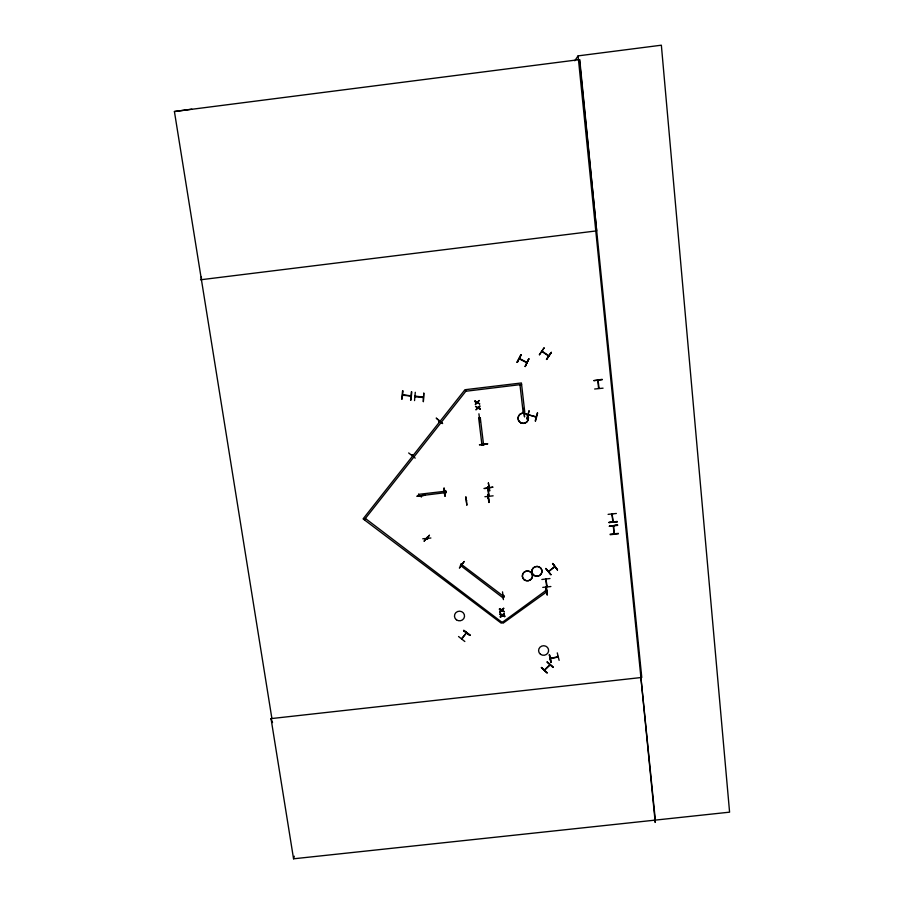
<?xml version="1.0" encoding="UTF-8"?>
<svg xmlns="http://www.w3.org/2000/svg" width="904" height="904" viewBox="0 0 904 904"><rect width="100%" height="100%" fill="white"/><g stroke="black" fill="none" stroke-linecap="round" stroke-linejoin="round"><path stroke-width="1.36" d="M481.99 445.209L478.668 417.953L480.284 417.761L483.595 445.017L481.99 445.084M479.515 417.919L480.442 417.851M479.979 422.01L478.917 413.795M478.374 407.727C483.369 409.602 475.346 407.727 479.979 406.461L479.9 405.828L477.9 407.523L475.504 406.348L477.47 407.862L475.922 409.851L477.945 408.133L480.306 409.218M479.572 417.75L480.408 417.659L479.651 417.704M479.651 417.524L480.352 417.953M479.493 444.824L487.776 443.819L479.493 444.723M479.662 403.941L477.73 402.37L479.244 400.483L477.244 402.178L474.849 401.003L476.815 402.517L475.267 404.506L477.301 402.788L479.662 403.873M426.993 538.411L426.97 537.507M477.244 402.178L474.849 401.071M469.978 635.342L463.571 630.472L469.933 635.275M546.174 579.78C545.394 577.125 547.745 588.866 546.818 585.86M466.464 632.777L461.65 638.552M461.887 638.834L466.633 632.698M474.928 401.738L476.815 402.596M613.782 526.648L613.624 525.857L613.375 526.614M464.837 641.512L458.543 636.518M548.445 571.509L554.694 566.74M465.854 496.997L466.837 504.997M466.724 500.658L466.78 500.737M461.402 564.186L461.413 564.774L460.837 564.333M461.594 564.232L461.311 564.571M460.78 564.13L461.594 564.559M504.172 596.606L503.2 598.007L460.418 565.395M364.425 519.676L465.91 391.138M420.981 495.9L421.151 496.737L421.354 495.641M427.05 538.321L427.569 538.965M545.779 590.64L501.211 623.15L363.092 518.873L464.633 390.144M483.482 444.237L483.9 444.937M483.843 444.508L483.482 444.983M548.965 355.826L542.117 351.238M489.143 496.206L487.934 488.036M545.767 579.826L546.118 579.238M546.875 585.95L546.671 586.922L545.733 578.888M402.111 399.116L403.026 390.856M401.715 399.127L402.574 390.867M402.63 394.799L403.297 395.376L403.399 394.799M403.308 395.33L402.608 394.878M402.551 395.206L410.947 396.031M410.597 400.144L411.376 391.805M410.936 400.178L411.806 391.918M414.541 400.596L415.298 392.302M415.173 396.257L415.795 396.698L415.026 396.201M599.036 388.37L598.086 380.132M423.332 397.432L422.586 397.138M612.121 514.048L612.155 514.771M612.516 514.794L612.449 514.037M612.765 521.676L613.138 521.71M613.262 525.699L614.11 533.812L613.545 525.665M418.563 494.217L418.733 495.923L446.09 492.578M445.254 496.183L444.226 488.07M445.672 491.799L445.491 491.686M446.067 492.736L445.887 491.019M422.756 538.795L430.88 538.004M429.445 535.337L424.032 541.281L429.366 535.247M487.945 498.353L487.945 498.172M488.228 498.138L488.318 498.217M427.66 538.841L427.23 538.185M427.445 539.066L426.835 538.558L427.422 538.841M426.857 537.417L426.586 538.106M426.914 538.727L427.004 538.061M442.508 423.547L436.203 418.066L442.587 423.456M438.598 421.287L439.355 421.117L438.768 421.784M439.084 420.823L438.587 421.546L438.96 420.835M421.072 496.409L421.366 495.833M421.433 496.703L421.038 495.844M417.072 496.285L425.287 495.234L417.094 496.138M415.207 458.113L408.664 452.949M529.032 410.834L526.942 418.857M535.982 416.574L535.213 416.891L536.14 416.665M535.202 420.959L537.304 412.936M535.53 421.038L537.631 413.015M412.088 455.503L412.619 455.051M412.258 454.689L411.896 455.141M574.774 60.76L578.085 55.878L661.355 45.2L729.584 812.165L293.563 858.8L294.297 856.224M550.333 658.462L558.084 656.632M551.259 658.553L550.988 657.954M415.207 396.178L423.208 397.037M422.462 397.455L423.219 397.218M415.772 396.732L415.795 396.201M545.022 669.92L544.547 670.293L550.095 664.96L549.734 664.508M365.385 518.455L503.132 623.172L546.717 591.86M402.811 394.732L410.845 395.85M541.439 667.593L547.157 672.802M444.745 492.025L445.57 491.934M488.736 486.714L487.911 487.312L489.053 487.324M503.019 595.725L503.867 595.985L503.731 595.341M546.185 590.493L546.355 591.137L546.366 590.561M555.056 566.966L554.333 567.463M516.918 362.176L520.941 354.741L517.325 362.402M517.303 362.334L521.292 354.888M519.337 358.888L526.67 362.64M545.88 568.616L550.909 574.661M528.772 358.832L525.19 366.538L528.761 358.82M528.874 358.933L525.179 366.527M545.914 568.582L550.954 574.774L545.937 568.447M539.394 354.752L544.208 347.724L539.428 354.741M546.491 359.408L551.225 352.368M544.332 670.022L549.779 664.768M546.321 591.092L545.474 590.719M460.407 565.576L461.39 564.378L504.183 596.809M463.56 630.619L469.899 635.444M541.417 667.627L547.191 672.938L541.473 667.423M598.538 388.302L597.86 380.279M612.098 514.161L613.217 521.902L613.07 520.998M470.159 635.116L463.82 630.291M547.202 662.112L553.214 667.186L547.282 662.022M501.743 609.793C496.398 606.957 502.782 612.031 503.697 608.279L502.217 610.189L504.082 611.59L501.799 610.573L499.822 612.121L501.336 610.189L499.505 609.386L501.336 610.189M501.754 609.94L503.697 608.279M504.082 611.59L501.799 610.437L499.822 612.121M502.353 614.81C497.008 611.974 503.392 617.036 504.308 613.296L502.827 615.206L504.624 615.986L502.827 615.206M502.364 614.957L504.308 613.296M502.409 615.454L500.443 617.127L502.409 615.454L504.692 616.607L502.409 615.59M501.336 610.324L499.754 611.398M501.946 615.341L500.364 616.539L501.946 615.206L500.115 614.404L501.946 615.206M502.816 615.07L504.387 614.031M557.452 569.927L552.807 563.429L557.429 569.802M552.943 667.423L547.18 661.965M488.646 486.804L488.736 487.448M487.866 488.216L488.748 495.912M523.936 412.45L523.303 412.755M552.536 563.633L557.497 569.859M549.067 570.865L548.581 571.509M557.971 656.327L558.096 656.586M550.852 662.417L549.417 654.711L550.886 662.383M551.18 662.316L549.361 654.846M558.118 657.005L550.581 658.756L550.299 658.191M445.525 492.262L444.858 492.296M488.612 487.222L487.855 487.143M503.426 599.623L502.522 591.86M557.282 652.88L559.124 660.338M444.802 496.217L443.853 488.183M293.563 858.8L271.03 718.612L271.912 718.612L174.415 111.52L191.829 109.158M174.415 111.52L579.396 59.619L641.772 677.458L271.03 718.612L272.533 722.59M200.507 279.788L596.685 230.87L579.735 59.574M464.622 390.234L465.91 391.24L521.585 384.482M602.154 379.33L593.77 380.64L602.211 379.759M594.64 389.014L603.058 388.166M523.122 412.201L524.761 412.122L521.416 382.968L465.707 389.635L465.91 391.24M418.529 494.364L445.875 491.177M608.098 514.365L616.359 513.472M608.98 522.58L617.149 521.416M608.98 522.535L617.24 521.97L608.934 522.365M617.545 524.953L609.375 526.343L617.545 524.975M609.352 526.218L617.59 525.393M610.245 534.727L618.438 533.755M541.846 579.475L549.971 578.537M542.75 587.385L550.875 586.526M523.992 412.766L523.1 412.484M524.512 416.721L523.597 408.416L524.557 416.699M488.352 482.973L489.674 490.996L488.409 482.973M487.911 486.973L488.928 486.646M484.826 488.567L493.008 487.132L483.956 488.499M493.121 495.833L484.894 496.714M426.846 537.631L426.62 538.355M545.993 587.024L547.282 594.764L545.971 586.888M546.231 590.764L545.598 590.843L546.276 590.572M503.008 595.499L503.743 595.612M488.092 494.499L489.041 502.511L488.081 494.488M557.463 657.072L557.418 656.451M546.434 586.967L547.27 594.753M546.943 594.787L546.027 586.899M528.942 414.913L528.173 414.789L536.072 416.733M423.219 397.545L415.072 396.653M548.683 356.086L541.858 351.464M529.066 410.902L526.908 418.857M528.038 414.653L536.015 417.049M528.151 415.151L528.863 414.947M549.519 665.502L550.107 664.632M544.445 670.35L544.276 669.728M519.506 358.526L526.817 362.38M613.387 526.67L613.194 525.868M545.609 591.148L545.62 590.561M545.813 590.832L546.75 592.052M611.974 514.037L612.856 521.744M618.404 533.394L610.155 534.174M614.392 533.428L613.918 532.931M654.485 819.725L655.231 822.425L640.891 677.548M488.646 487.538L488.555 486.646M519.958 384.675L523.145 412.314M554.773 566.537L548.615 571.723L548.423 571.181M421.049 495.934L421.14 496.658M480.227 408.551L480.306 409.286M504.613 615.85L504.692 616.607M499.426 608.765L499.505 609.522M500.036 613.782L500.127 614.539M500.364 616.404L500.443 617.127M465.888 496.985L466.859 505.087M487.877 494.42L488.815 502.432M578.085 55.878L655.343 820.143M503.087 595.487L503.223 596.064M201.366 276.861L201.422 279.675M464.114 561.508L459.39 568.074L464.147 561.542M423.795 393.206L423.343 401.591L423.795 393.206M551.282 352.402L546.513 359.464L551.35 352.481M540.468 654.259A5.017 4.78 -4.4 0 0 548.57 651.208A5.017 4.78 -4.4 0 0 541.79 646.066A5.017 4.78 -4.4 0 0 540.468 654.259M456.407 619.782A5.028 4.814 3.1 0 0 464.486 616.686A5.028 4.814 3.1 0 0 457.616 611.522A5.028 4.814 3.1 0 0 456.407 619.782M533.744 575.215A5.085 4.904 -5.7 0 0 541.948 572.074A5.085 4.904 -5.7 0 0 535.066 566.819A5.085 4.904 -5.7 0 0 533.744 575.215A5.074 4.893 -5.7 0 0 541.914 571.983A5.074 4.893 -5.7 0 0 535.055 566.74A5.074 4.893 -5.7 0 0 533.733 575.113M524.252 579.758A5.096 4.904 -4.5 0 0 532.456 576.616A5.096 4.904 -4.5 0 0 525.563 571.351A5.096 4.904 -4.5 0 0 524.252 579.758M524.252 579.746A5.085 4.893 -4.5 0 0 532.445 576.605A5.085 4.893 -4.5 0 0 525.574 571.362A5.085 4.893 -4.5 0 0 524.252 579.746M521.179 422.993A5.221 5.141 -13.9 0 0 528.456 417.648A5.221 5.141 -13.9 0 0 520.173 414.134A5.221 5.141 -13.9 0 0 521.179 422.993M521.179 422.925A5.209 5.13 -13.9 0 0 528.433 417.591A5.209 5.13 -13.9 0 0 520.173 414.088A5.209 5.13 -13.9 0 0 521.179 422.925"/></g></svg>
